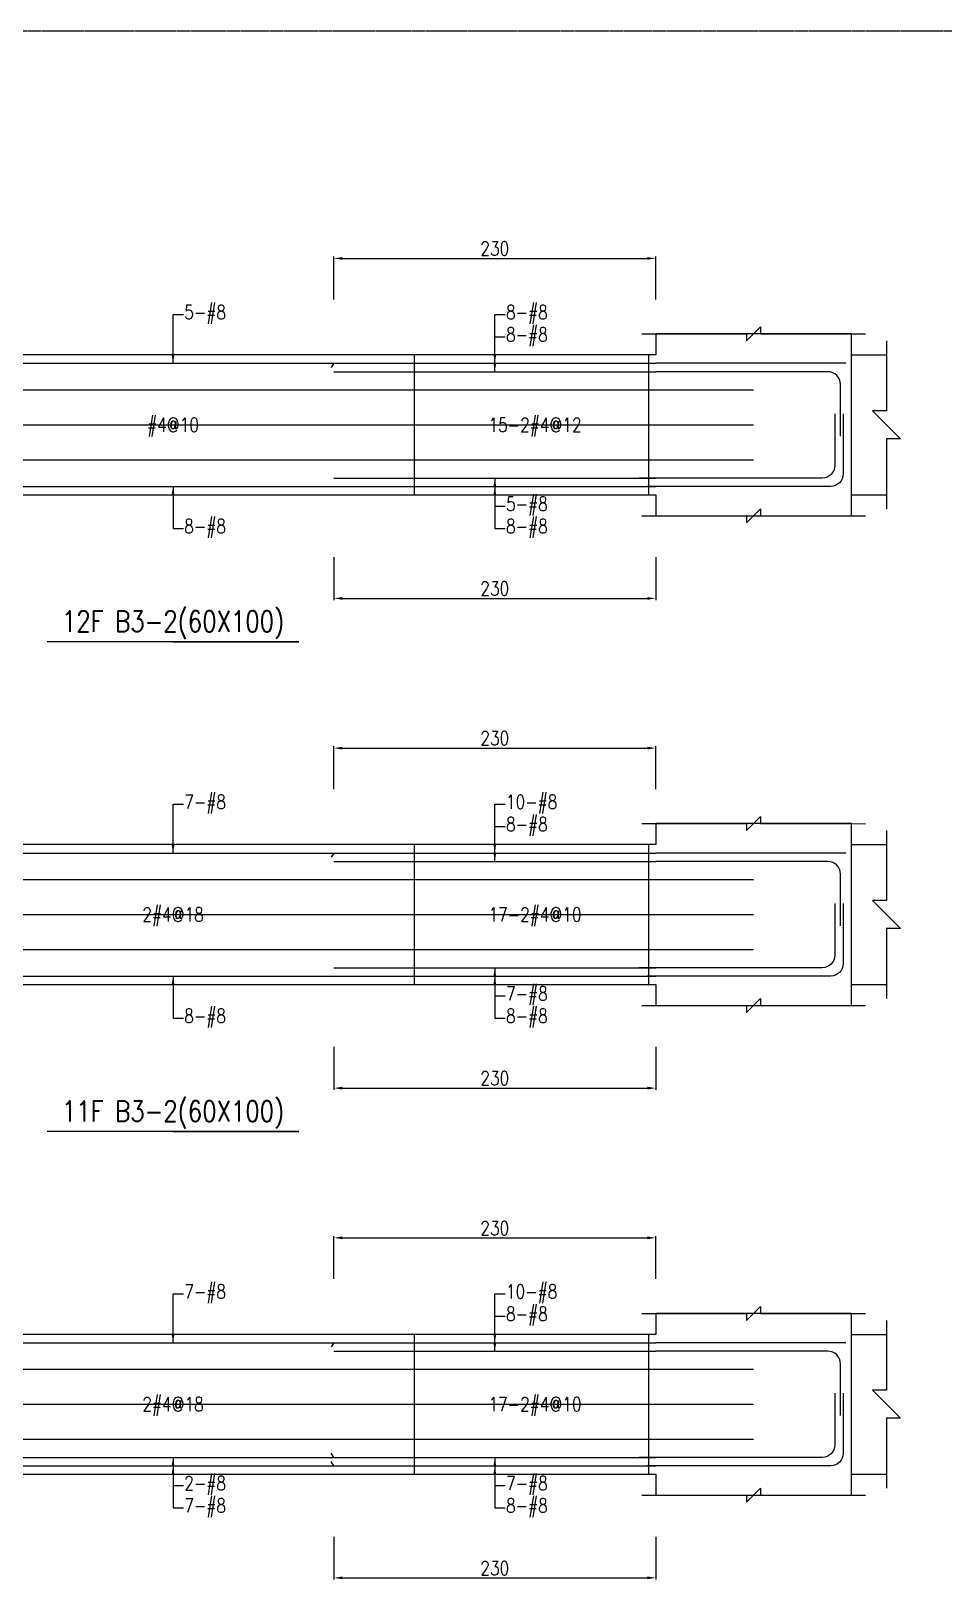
# Model space of a CAD drawing. Header units: millimetres. Extents: x 0 to 84580, y -12276 to 4373.
# Drawn here: x 44835 to 45488, y 960 to 2069 of the extents above; entities that cross this region are included whole.
import ezdxf
from ezdxf.enums import TextEntityAlignment as Align

# ---------------------------------------------------------------- set-up
doc = ezdxf.new("R2010")
doc.units = ezdxf.units.MM
doc.header["$MEASUREMENT"] = 0
doc.linetypes.add('CENTER', pattern=[2, 1.25, -0.25, 0.25, -0.25])
for name, color, linetype in [('S-DIM', 2, 'Continuous'), ('S-GRID', 1, 'CENTER'), ('S-LEADER', 2, 'Continuous'), ('S-RC', 130, 'Continuous'), ('S-REINF', 6, 'Continuous'), ('S-TEXT', 2, 'Continuous')]:
    doc.layers.add(name, color=color, linetype=linetype)
doc.styles.add('CS4', font='romans.shx', dxfattribs={"width": 0.8, "bigfont": 'lsp.shx'})
doc.styles.get("Standard").update_dxf_attribs({"font": 'arial.ttf'})
doc.dimstyles.new('ISO-25', dxfattribs={"dimtxt": 2.5, "dimasz": 2.5, "dimexe": 1.25, "dimexo": 0.625, "dimtad": 1, "dimtxsty": 'Standard', "dimcen": 2.5, "dimadec": 0, "dimazin": 0, "dimtfac": 1, "dimtmove": 0, "dimatfit": 3, "dimfxl": 0, "dimarcsym": 0})

# ---------------------------------------------------------------- blocks, each defined once
blk = doc.blocks.new('*D532')
at = {"layer": 'DEFPOINTS', "color": 0, "transparency": 16777216}
for p in [(45281.9, 1206.5), (45051.9, 1176.5), (45281.9, 1176.5)]:
    blk.add_point(p, dxfattribs=at)
at = {"layer": 'S-DIM', "color": 0, "lineweight": -2, "transparency": 16777216}
for p, q in [((45051.9, 1177.1), (45051.9, 1207.8)), ((45057.9, 1206.5), (45275.9, 1206.5)), ((45281.9, 1177.1), (45281.9, 1207.8))]:
    blk.add_line(p, q, dxfattribs=at)
at = {"layer": 'S-DIM', "color": 0, "transparency": 16777216}
for points in [[(45057.9, 1207.5), (45057.9, 1205.5), (45051.9, 1206.5)], [(45275.9, 1207.5), (45275.9, 1205.5), (45281.9, 1206.5)]]:
    blk.add_solid(points, dxfattribs=at)
at = {"layer": 'S-DIM', "color": 0, "transparency": 16777216, "insert": (45166.9, 1213.5), "char_height": 10, "attachment_point": 5, "style": 'CS4'}
blk.add_mtext('230', dxfattribs=at)
blk = doc.blocks.new('*D534')
at = {"layer": 'DEFPOINTS', "color": 0, "transparency": 16777216}
for p in [(45051.9, 993.5), (45281.9, 993.5), (45281.9, 963.5)]:
    blk.add_point(p, dxfattribs=at)
at = {"layer": 'S-DIM', "color": 0, "lineweight": -2, "transparency": 16777216}
for p, q in [((45051.9, 992.9), (45051.9, 962.3)), ((45281.9, 992.9), (45281.9, 962.3)), ((45057.9, 963.5), (45275.9, 963.5))]:
    blk.add_line(p, q, dxfattribs=at)
at = {"layer": 'S-DIM', "color": 0, "transparency": 16777216}
for points in [[(45057.9, 964.5), (45057.9, 962.5), (45051.9, 963.5)], [(45275.9, 964.5), (45275.9, 962.5), (45281.9, 963.5)]]:
    blk.add_solid(points, dxfattribs=at)
at = {"layer": 'S-DIM', "color": 0, "transparency": 16777216, "insert": (45166.9, 970.5), "char_height": 10, "attachment_point": 5, "style": 'CS4'}
blk.add_mtext('230', dxfattribs=at)
blk = doc.blocks.new('*D536')
at = {"layer": 'DEFPOINTS', "color": 0, "transparency": 16777216}
for p in [(45281.9, 1556.5), (45051.9, 1526.5), (45281.9, 1526.5)]:
    blk.add_point(p, dxfattribs=at)
at = {"layer": 'S-DIM', "color": 0, "lineweight": -2, "transparency": 16777216}
for p, q in [((45051.9, 1527.1), (45051.9, 1557.8)), ((45057.9, 1556.5), (45275.9, 1556.5)), ((45281.9, 1527.1), (45281.9, 1557.8))]:
    blk.add_line(p, q, dxfattribs=at)
at = {"layer": 'S-DIM', "color": 0, "transparency": 16777216}
for points in [[(45057.9, 1557.5), (45057.9, 1555.5), (45051.9, 1556.5)], [(45275.9, 1557.5), (45275.9, 1555.5), (45281.9, 1556.5)]]:
    blk.add_solid(points, dxfattribs=at)
at = {"layer": 'S-DIM', "color": 0, "transparency": 16777216, "insert": (45166.9, 1563.5), "char_height": 10, "attachment_point": 5, "style": 'CS4'}
blk.add_mtext('230', dxfattribs=at)
blk = doc.blocks.new('*D538')
at = {"layer": 'DEFPOINTS', "color": 0, "transparency": 16777216}
for p in [(45051.9, 1343.5), (45281.9, 1343.5), (45281.9, 1313.5)]:
    blk.add_point(p, dxfattribs=at)
at = {"layer": 'S-DIM', "color": 0, "lineweight": -2, "transparency": 16777216}
for p, q in [((45051.9, 1342.9), (45051.9, 1312.3)), ((45281.9, 1342.9), (45281.9, 1312.3)), ((45057.9, 1313.5), (45275.9, 1313.5))]:
    blk.add_line(p, q, dxfattribs=at)
at = {"layer": 'S-DIM', "color": 0, "transparency": 16777216}
for points in [[(45057.9, 1314.5), (45057.9, 1312.5), (45051.9, 1313.5)], [(45275.9, 1314.5), (45275.9, 1312.5), (45281.9, 1313.5)]]:
    blk.add_solid(points, dxfattribs=at)
at = {"layer": 'S-DIM', "color": 0, "transparency": 16777216, "insert": (45166.9, 1320.5), "char_height": 10, "attachment_point": 5, "style": 'CS4'}
blk.add_mtext('230', dxfattribs=at)
blk = doc.blocks.new('*D528')
at = {"layer": 'DEFPOINTS', "color": 0, "transparency": 16777216}
for p in [(45281.9, 1906.5), (45051.9, 1876.5), (45281.9, 1876.5)]:
    blk.add_point(p, dxfattribs=at)
at = {"layer": 'S-DIM', "color": 0, "lineweight": -2, "transparency": 16777216}
for p, q in [((45051.9, 1877.1), (45051.9, 1907.8)), ((45057.9, 1906.5), (45275.9, 1906.5)), ((45281.9, 1877.1), (45281.9, 1907.8))]:
    blk.add_line(p, q, dxfattribs=at)
at = {"layer": 'S-DIM', "color": 0, "transparency": 16777216}
for points in [[(45057.9, 1907.5), (45057.9, 1905.5), (45051.9, 1906.5)], [(45275.9, 1907.5), (45275.9, 1905.5), (45281.9, 1906.5)]]:
    blk.add_solid(points, dxfattribs=at)
at = {"layer": 'S-DIM', "color": 0, "transparency": 16777216, "insert": (45166.9, 1913.5), "char_height": 10, "attachment_point": 5, "style": 'CS4'}
blk.add_mtext('230', dxfattribs=at)
blk = doc.blocks.new('*D530')
at = {"layer": 'DEFPOINTS', "color": 0, "transparency": 16777216}
for p in [(45051.9, 1693.5), (45281.9, 1693.5), (45281.9, 1663.5)]:
    blk.add_point(p, dxfattribs=at)
at = {"layer": 'S-DIM', "color": 0, "lineweight": -2, "transparency": 16777216}
for p, q in [((45051.9, 1692.9), (45051.9, 1662.3)), ((45281.9, 1692.9), (45281.9, 1662.3)), ((45057.9, 1663.5), (45275.9, 1663.5))]:
    blk.add_line(p, q, dxfattribs=at)
at = {"layer": 'S-DIM', "color": 0, "transparency": 16777216}
for points in [[(45057.9, 1664.5), (45057.9, 1662.5), (45051.9, 1663.5)], [(45275.9, 1664.5), (45275.9, 1662.5), (45281.9, 1663.5)]]:
    blk.add_solid(points, dxfattribs=at)
at = {"layer": 'S-DIM', "color": 0, "transparency": 16777216, "insert": (45166.9, 1670.5), "char_height": 10, "attachment_point": 5, "style": 'CS4'}
blk.add_mtext('230', dxfattribs=at)

msp = doc.modelspace()

# ---------------------------------------------------------------- linework, layer by layer
for p, q in [((45421.908, 1837.522), (45446.908, 1837.522)), ((45421.908, 1737.522), (45446.908, 1737.522)), ((45421.908, 1487.522), (45446.908, 1487.522)), ((45421.908, 1387.522), (45446.908, 1387.522)), ((45421.908, 1137.522), (45446.908, 1137.522)), ((45421.908, 1037.522), (45446.908, 1037.522))]:
    msp.add_line(p, q)
at = {"layer": 'S-GRID'}
msp.add_lwpolyline([(42290, 0), (45519, 0), (45519, 2069), (42290, 2069), (42290, 0)], dxfattribs=at)
at = {"layer": 'S-RC'}
for points in [[(45271.908, 1852.522), (45346.908, 1852.508), (45346.907, 1847.508), (45356.909, 1857.506), (45356.908, 1852.506), (45431.908, 1852.491)], [(45281.908, 1737.522), (45281.908, 1722.522), (45421.908, 1722.522), (45421.908, 1852.522), (45281.908, 1852.522), (45281.908, 1837.522)], [(45446.908, 1847.522), (45446.908, 1797.522), (45436.908, 1797.522), (45456.908, 1777.522), (45446.908, 1777.522), (45446.908, 1727.522)], [(45281.908, 1837.522), (44591.908, 1837.522)], [(44591.908, 1737.522), (45281.908, 1737.522)], [(45271.908, 1722.522), (45346.908, 1722.508), (45346.907, 1717.508), (45356.909, 1727.506), (45356.908, 1722.506), (45431.908, 1722.491)], [(44936.908, 1632.522), (45026.908, 1632.522), (44846.908, 1632.522)], [(45271.908, 1502.522), (45346.908, 1502.508), (45346.907, 1497.508), (45356.909, 1507.506), (45356.908, 1502.506), (45431.908, 1502.491)], [(45281.908, 1387.522), (45281.908, 1372.522), (45421.908, 1372.522), (45421.908, 1502.522), (45281.908, 1502.522), (45281.908, 1487.522)], [(45446.908, 1497.522), (45446.908, 1447.522), (45436.908, 1447.522), (45456.908, 1427.522), (45446.908, 1427.522), (45446.908, 1377.522)], [(45281.908, 1487.522), (44591.908, 1487.522)], [(44591.908, 1387.522), (45281.908, 1387.522)], [(45271.908, 1372.522), (45346.908, 1372.508), (45346.907, 1367.508), (45356.909, 1377.506), (45356.908, 1372.506), (45431.908, 1372.491)], [(44936.908, 1282.522), (45026.908, 1282.522), (44846.908, 1282.522)], [(45271.908, 1152.522), (45346.908, 1152.508), (45346.907, 1147.508), (45356.909, 1157.506), (45356.908, 1152.506), (45431.908, 1152.491)], [(45281.908, 1037.522), (45281.908, 1022.522), (45421.908, 1022.522), (45421.908, 1152.522), (45281.908, 1152.522), (45281.908, 1137.522)], [(45446.908, 1147.522), (45446.908, 1097.522), (45436.908, 1097.522), (45456.908, 1077.522), (45446.908, 1077.522), (45446.908, 1027.522)], [(45281.908, 1137.522), (44591.908, 1137.522)], [(44591.908, 1037.522), (45281.908, 1037.522)], [(45271.908, 1022.522), (45346.908, 1022.508), (45346.907, 1017.508), (45356.909, 1027.506), (45356.908, 1022.506), (45431.908, 1022.491)]]:
    msp.add_lwpolyline(points, dxfattribs=at)
at = {"layer": 'S-REINF'}
for points in [[(44821.908, 1831.522), (45051.908, 1831.522)], [(45051.908, 1831.522), (45049.908, 1828.522)], [(45051.908, 1831.522), (45281.908, 1831.522)], [(45417.908, 1831.522), (45281.908, 1831.522)], [(45051.908, 1825.522), (45281.908, 1825.522)], [(44821.908, 1743.522), (45051.908, 1743.522)], [(45051.908, 1749.522), (45281.908, 1749.522)], [(45051.908, 1743.522), (45281.908, 1743.522)], [(44821.908, 1481.522), (45051.908, 1481.522)], [(45051.908, 1481.522), (45049.908, 1478.522)], [(45051.908, 1481.522), (45281.908, 1481.522)], [(45051.908, 1475.522), (45281.908, 1475.522)], [(45417.908, 1481.522), (45281.908, 1481.522)], [(45051.908, 1399.522), (45281.908, 1399.522)], [(44821.908, 1393.522), (45051.908, 1393.522)], [(45051.908, 1393.522), (45281.908, 1393.522)], [(44821.908, 1131.522), (45051.908, 1131.522)], [(45051.908, 1131.522), (45049.908, 1128.522)], [(45051.908, 1131.522), (45281.908, 1131.522)], [(45417.908, 1131.522), (45281.908, 1131.522)], [(45051.908, 1125.522), (45281.908, 1125.522)], [(44821.908, 1049.522), (45051.908, 1049.522)], [(44821.908, 1043.522), (45051.908, 1043.522)], [(45051.908, 1049.522), (45049.908, 1052.522)], [(45051.908, 1043.522), (45049.908, 1046.522)], [(45051.908, 1049.522), (45281.908, 1049.522)], [(45051.908, 1043.522), (45281.908, 1043.522)]]:
    msp.add_lwpolyline(points, dxfattribs=at)
at = {"layer": 'S-REINF', "color": 1}
for points in [[(45109.408, 1737.522), (45109.408, 1837.522)], [(45276.908, 1737.522), (45276.908, 1837.522)], [(44521.908, 1812.522), (45351.908, 1812.522)], [(44521.908, 1787.522), (45351.908, 1787.522)], [(44521.908, 1762.522), (45351.908, 1762.522)], [(45109.408, 1387.522), (45109.408, 1487.522)], [(45276.908, 1387.522), (45276.908, 1487.522)], [(44521.908, 1462.522), (45351.908, 1462.522)], [(44521.908, 1437.522), (45351.908, 1437.522)], [(44521.908, 1412.522), (45351.908, 1412.522)], [(45109.408, 1037.522), (45109.408, 1137.522)], [(45276.908, 1037.522), (45276.908, 1137.522)], [(44521.908, 1112.522), (45351.908, 1112.522)], [(44521.908, 1087.522), (45351.908, 1087.522)], [(44521.908, 1062.522), (45351.908, 1062.522)]]:
    msp.add_lwpolyline(points, dxfattribs=at)
at = {"layer": 'S-REINF'}
for points in [[(45413.908, 1779.522), (45413.908, 1816.522, 0.41421356), (45404.908, 1825.522), (45281.908, 1825.522)], [(45409.908, 1795.522), (45409.908, 1758.522, -0.41421356), (45400.908, 1749.522), (45269.908, 1749.522)], [(45415.908, 1795.522), (45415.908, 1752.522, -0.41421356), (45406.908, 1743.522), (45275.908, 1743.522)], [(45413.908, 1429.522), (45413.908, 1466.522, 0.41421356), (45404.908, 1475.522), (45281.908, 1475.522)], [(45409.908, 1445.522), (45409.908, 1408.522, -0.41421356), (45400.908, 1399.522), (45269.908, 1399.522)], [(45415.908, 1445.522), (45415.908, 1402.522, -0.41421356), (45406.908, 1393.522), (45275.908, 1393.522)], [(45413.908, 1079.522), (45413.908, 1116.522, 0.41421356), (45404.908, 1125.522), (45281.908, 1125.522)], [(45409.908, 1095.522), (45409.908, 1058.522, -0.41421356), (45400.908, 1049.522), (45269.908, 1049.522)], [(45415.908, 1095.522), (45415.908, 1052.522, -0.41421356), (45406.908, 1043.522), (45275.908, 1043.522)]]:
    msp.add_lwpolyline(points, format="xyb", dxfattribs=at)

# ---------------------------------------------------------------- texts
at = {"layer": 'S-LEADER', "char_height": 10, "attachment_point": 4, "style": 'CS4'}
for s, insert in [('5-#8', (44944.908, 1866.522)), ('8-#8', (45174.908, 1866.522)), ('8-#8', (45174.908, 1850.522)), ('5-#8', (45174.908, 1729.522)), ('8-#8', (44944.908, 1713.522)), ('8-#8', (45174.908, 1713.522)), ('7-#8', (44944.908, 1516.522)), ('10-#8', (45174.908, 1516.522)), ('8-#8', (45174.908, 1500.522)), ('7-#8', (45174.908, 1379.522)), ('8-#8', (44944.908, 1363.522)), ('8-#8', (45174.908, 1363.522)), ('7-#8', (44944.908, 1166.522)), ('10-#8', (45174.908, 1166.522)), ('8-#8', (45174.908, 1150.522)), ('2-#8', (44944.908, 1029.522)), ('7-#8', (45174.908, 1029.522)), ('7-#8', (44944.908, 1013.522)), ('8-#8', (45174.908, 1013.522))]:
    msp.add_mtext(s, dxfattribs=dict(at, insert=insert))
at = {"layer": 'S-RC', "style": 'CS4', "width": 0.8}
for s, p in [('12F B3-2(60X100)', (44936.908, 1639.522)), ('11F B3-2(60X100)', (44936.908, 1289.522))]:
    msp.add_text(s, height=15, dxfattribs=at).set_placement(p, align=Align.CENTER)
at = {"layer": 'S-TEXT', "color": 1, "style": 'CS4', "width": 0.8}
for s, p in [('#4@10', (44936.908, 1782.522)), ('15-2#4@12', (45195.658, 1782.522)), ('2#4@18', (44936.908, 1432.522)), ('17-2#4@10', (45195.658, 1432.522)), ('2#4@18', (44936.908, 1082.522)), ('17-2#4@10', (45195.658, 1082.522))]:
    msp.add_text(s, height=10, dxfattribs=at).set_placement(p, align=Align.CENTER)

# ---------------------------------------------------------------- dimensions: what is measured, and where the dimension line sits
at = {"layer": 'S-DIM'}
for p1, p2, distance, picture, middle in [((45051.908, 1876.522), (45281.908, 1876.522), 30, '*D528', (45166.908, 1913.522)), ((45051.908, 1693.522), (45281.908, 1693.522), -30, '*D530', (45166.908, 1670.522)), ((45051.908, 1526.522), (45281.908, 1526.522), 30, '*D536', (45166.908, 1563.522)), ((45051.908, 1343.522), (45281.908, 1343.522), -30, '*D538', (45166.908, 1320.522)), ((45051.908, 1176.522), (45281.908, 1176.522), 30, '*D532', (45166.908, 1213.522)), ((45051.908, 993.522), (45281.908, 993.522), -30, '*D534', (45166.908, 970.522))]:
    dim = msp.add_aligned_dim(p1=p1, p2=p2, distance=distance, dimstyle='ISO-25', override={"dimtxt": 10, "dimasz": 6, "dimgap": 2, "dimtxsty": 'CS4'}, dxfattribs=at)
    dim.commit()
    dim.dimension.update_dxf_attribs({"geometry": picture, "text_midpoint": middle})

# ---------------------------------------------------------------- leaders
at = {"layer": 'S-LEADER', "annotation_type": 0, "has_hookline": 1, "hookline_direction": 0}
for points, text_width in [([(44936.908, 1831.522), (44936.908, 1866.522), (44944.283, 1866.522)], 30.857), ([(45166.908, 1831.522), (45166.908, 1866.522), (45174.283, 1866.522)], 30.857), ([(45166.908, 1825.522), (45166.908, 1850.522), (45174.283, 1850.522)], 30.857), ([(44936.908, 1743.522), (44936.908, 1713.522), (44944.283, 1713.522)], 30.857), ([(45166.908, 1749.522), (45166.908, 1729.522), (45174.283, 1729.522)], 30.857), ([(45166.908, 1743.522), (45166.908, 1713.522), (45174.283, 1713.522)], 30.857), ([(44936.908, 1481.522), (44936.908, 1516.522), (44944.283, 1516.522)], 30.857), ([(45166.908, 1481.522), (45166.908, 1516.522), (45174.283, 1516.522)], 37.333), ([(45166.908, 1475.522), (45166.908, 1500.522), (45174.283, 1500.522)], 30.857), ([(45166.908, 1399.522), (45166.908, 1379.522), (45174.283, 1379.522)], 30.857), ([(44936.908, 1393.522), (44936.908, 1363.522), (44944.283, 1363.522)], 30.857), ([(45166.908, 1393.522), (45166.908, 1363.522), (45174.283, 1363.522)], 30.857), ([(44936.908, 1131.522), (44936.908, 1166.522), (44944.283, 1166.522)], 30.857), ([(45166.908, 1131.522), (45166.908, 1166.522), (45174.283, 1166.522)], 37.333), ([(45166.908, 1125.522), (45166.908, 1150.522), (45174.283, 1150.522)], 30.857), ([(44936.908, 1049.522), (44936.908, 1029.522), (44944.283, 1029.522)], 30.857), ([(44936.908, 1043.522), (44936.908, 1013.522), (44944.283, 1013.522)], 30.857), ([(45166.908, 1049.522), (45166.908, 1029.522), (45174.283, 1029.522)], 30.857), ([(45166.908, 1043.522), (45166.908, 1013.522), (45174.283, 1013.522)], 30.857)]:
    msp.add_leader(points, dimstyle='ISO-25', override={"dimasz": 6, "dimtad": 0}, dxfattribs=dict(at, text_width=text_width))

doc.saveas('drawing.dxf')
